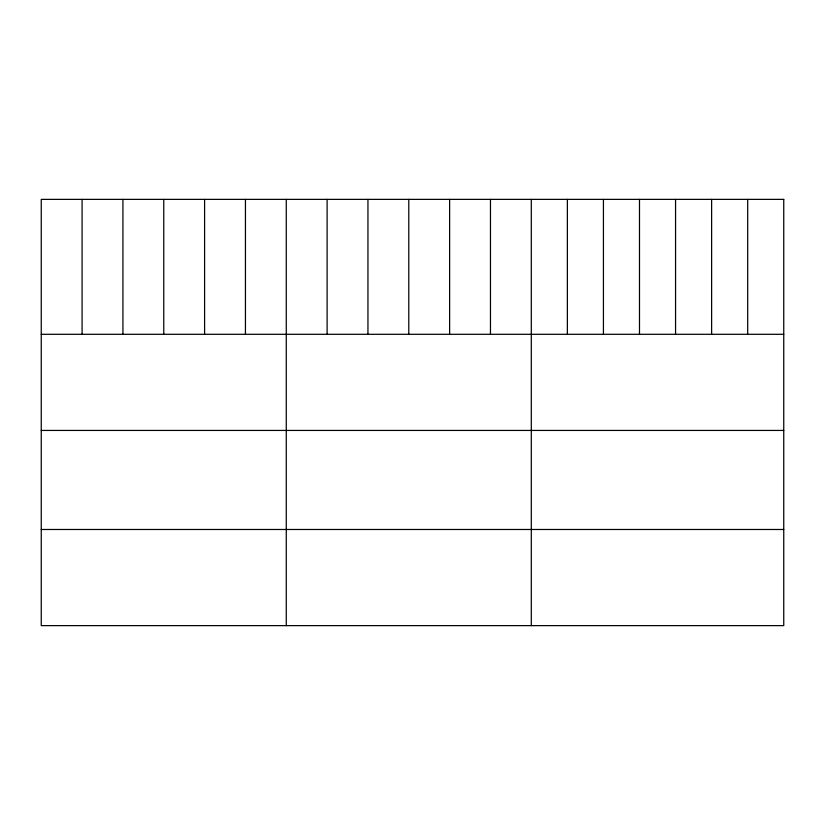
<?xml version="1.0" encoding="UTF-8"?>
<svg xmlns="http://www.w3.org/2000/svg" width="825" height="825" viewBox="0 0 825 825"><rect width="100%" height="100%" fill="white"/><g stroke="black" fill="none" stroke-linecap="round" stroke-linejoin="round"><path stroke-width="1.24" d="M41.25 334.3L783.75 334.3M41.25 430.433L783.75 430.433M41.25 529.485L783.75 529.485M747.687 199.372L747.687 334.3M711.624 199.372L711.624 334.3M675.562 199.372L675.562 334.3M639.488 199.372L639.488 334.3M603.426 199.372L603.426 334.3M567.363 199.372L567.363 334.3M531.3 199.372L531.3 625.628M490.463 199.372L490.463 334.3M449.625 199.372L449.625 334.3M408.787 199.372L408.787 334.3M367.95 199.372L367.95 334.3M327.113 199.372L327.113 334.3M286.275 199.372L286.275 625.628M245.438 199.372L245.438 334.3M204.6 199.372L204.6 334.3M163.763 199.372L163.763 334.3M122.925 199.372L122.925 334.3M82.087 199.372L82.087 334.3M783.75 199.372L41.25 199.372L41.25 625.628L783.75 625.628L783.75 199.372"/></g></svg>
